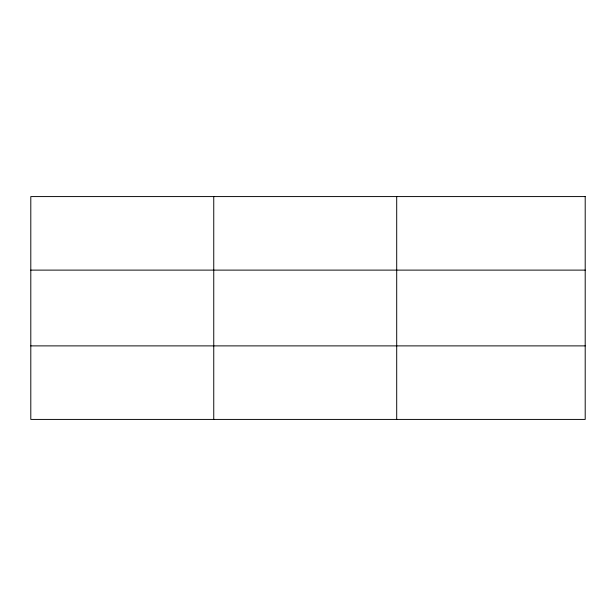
<?xml version="1.0" encoding="UTF-8"?>
<svg xmlns="http://www.w3.org/2000/svg" width="616" height="616" viewBox="0 0 616 616"><rect width="100%" height="100%" fill="white"/><g stroke="black" fill="none" stroke-linecap="round" stroke-linejoin="round"><path stroke-width="0.92" d="M213.752 196.581L213.752 419.419M396.704 196.581L396.704 419.419M30.8 270.116L585.2 270.116M30.8 345.884L585.2 345.884M585.2 196.581L585.2 419.419L30.8 419.419L30.8 196.581L585.2 196.581"/></g></svg>
